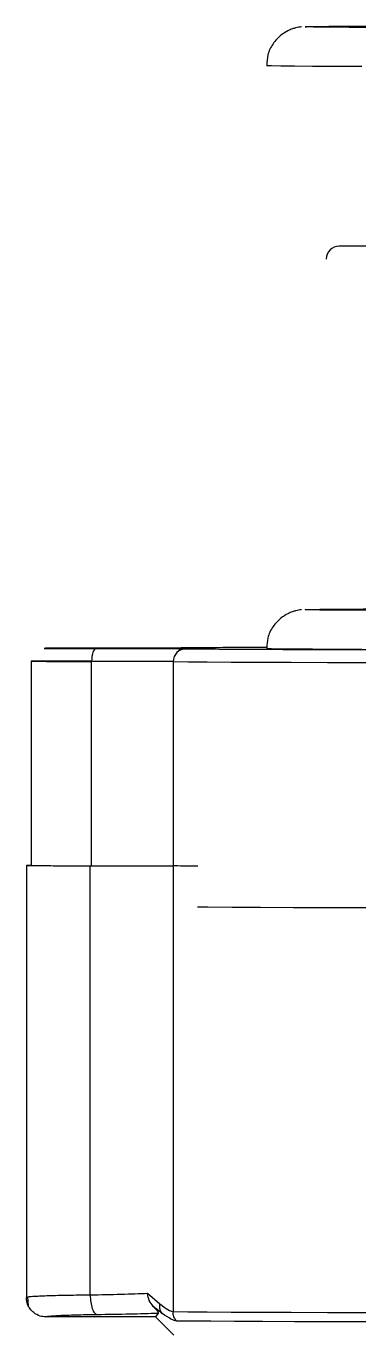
# Model space of a CAD drawing. Header units: millimetres. Extents: x 2063 to 4500, y 825 to 2548.
# Drawn here: x 3124.5 to 3150.2, y 1533.5 to 1634.5 of the extents above; entities that cross this region are included whole.
import ezdxf

# ---------------------------------------------------------------- set-up
doc = ezdxf.new("R2010")
doc.units = ezdxf.units.MM

msp = doc.modelspace()

# ---------------------------------------------------------------- linework, layer by layer
at = {"color": 7, "linetype": 'Continuous', "lineweight": 25}
for p, q in [((3146.126, 1634.475), (3146.073, 1634.477)), ((3155.708, 1617.46), (3148.708, 1617.46)), ((3146.126, 1589.272), (3146.073, 1589.274)), ((3124.873, 1585.274), (3124.873, 1569.432)), ((3129.541, 1569.417), (3129.541, 1585.26)), ((3135.864, 1585.244), (3135.864, 1569.401)), ((3124.496, 1569.432), (3124.496, 1535.929)), ((3129.431, 1536.115), (3129.431, 1569.417)), ((3135.843, 1569.401), (3135.843, 1534.815)), ((3124.611, 1535.959), (3124.496, 1535.933)), ((3124.575, 1535.981), (3124.639, 1535.291)), ((3134.828, 1535.407), (3133.878, 1536.237)), ((3135.01, 1534.701), (3134.307, 1535.246)), ((3134.82, 1535.348), (3134.828, 1535.407)), ((3134.496, 1534.432), (3125.996, 1534.432)), ((3134.495, 1534.433), (3135.91, 1533.018)), ((3134.683, 1534.725), (3134.496, 1534.432))]:
    msp.add_line(p, q, dxfattribs=at)
at = {"color": 7, "linetype": 'Continuous', "lineweight": 25, "flags": 128}
for points in [[(3143.073, 1631.477), (3143.118, 1631.472), (3143.474, 1631.461), (3144.184, 1631.451), (3145.245, 1631.44), (3146.651, 1631.43), (3148.396, 1631.42), (3150.47, 1631.41)], [(3126.873, 1586.274), (3127.05, 1586.277), (3127.57, 1586.28), (3128.396, 1586.282), (3129.473, 1586.284), (3130.727, 1586.285), (3132.073, 1586.285), (3133.419, 1586.285), (3134.673, 1586.284), (3135.75, 1586.282), (3136.577, 1586.28), (3137.096, 1586.277), (3137.273, 1586.274), (3137.096, 1586.271), (3136.577, 1586.269), (3135.75, 1586.266), (3134.673, 1586.265), (3133.419, 1586.264), (3132.073, 1586.263), (3130.727, 1586.264), (3129.473, 1586.265), (3128.396, 1586.266), (3127.57, 1586.269), (3127.05, 1586.271), (3126.873, 1586.274)], [(3129.818, 1586.264), (3129.825, 1586.268), (3129.893, 1586.287)], [(3136.848, 1586.304), (3136.656, 1586.285), (3136.587, 1586.269)], [(3129.893, 1586.262), (3129.825, 1586.242), (3129.759, 1586.185), (3129.698, 1586.092), (3129.644, 1585.968), (3129.601, 1585.816), (3129.568, 1585.643), (3129.548, 1585.455), (3129.541, 1585.26)], [(3143.073, 1586.274), (3143.118, 1586.269), (3143.474, 1586.258), (3144.184, 1586.247), (3145.245, 1586.237), (3146.651, 1586.227), (3148.396, 1586.216), (3150.47, 1586.207)], [(3135.864, 1585.244), (3137.004, 1585.232), (3138.496, 1585.221), (3140.331, 1585.211), (3142.503, 1585.2), (3145, 1585.19), (3147.813, 1585.18), (3150.927, 1585.171), (3154.33, 1585.162), (3158.005, 1585.153), (3161.936, 1585.145), (3166.105, 1585.138), (3170.494, 1585.132), (3175.082, 1585.126), (3179.848, 1585.12), (3184.772, 1585.116), (3189.831, 1585.112), (3195.001, 1585.108), (3200.261, 1585.106)], [(3137.746, 1566.227), (3138.538, 1566.221), (3140.408, 1566.21), (3142.622, 1566.2), (3145.17, 1566.189), (3148.04, 1566.179), (3151.218, 1566.17), (3154.691, 1566.161), (3158.442, 1566.152), (3162.453, 1566.145), (3166.706, 1566.137), (3171.181, 1566.131), (3175.858, 1566.125), (3180.714, 1566.119), (3185.727, 1566.115), (3190.874, 1566.111)], [(3199.878, 1534.678), (3194.656, 1534.681), (3189.524, 1534.684), (3184.503, 1534.688), (3179.615, 1534.692), (3174.884, 1534.698), (3170.33, 1534.704), (3165.972, 1534.71), (3161.832, 1534.718), (3157.927, 1534.725), (3154.275, 1534.734), (3150.891, 1534.743), (3147.792, 1534.752), (3144.991, 1534.762), (3142.5, 1534.772), (3140.331, 1534.782), (3138.493, 1534.793), (3136.995, 1534.804), (3135.843, 1534.815)], [(3199.931, 1533.972), (3194.729, 1533.974), (3189.615, 1533.977), (3184.612, 1533.981), (3179.743, 1533.986), (3175.029, 1533.991), (3170.491, 1533.997), (3166.15, 1534.004), (3162.025, 1534.011), (3158.134, 1534.019), (3154.495, 1534.027), (3151.124, 1534.036), (3148.036, 1534.045), (3145.245, 1534.055), (3142.764, 1534.065), (3140.602, 1534.075), (3138.771, 1534.086), (3137.278, 1534.097), (3136.131, 1534.108)]]:
    msp.add_lwpolyline(points, dxfattribs=at)
at = {"color": 7, "linetype": 'Continuous', "lineweight": 25}
for centre, radius, start, end in [((3148.708, 1616.46), 1, 90, 180), ((3128.536, 1154.86), 430.43, 89.86614, 90.48756), ((3128.759, 2088.004), 502.745, 269.55713, 270.08916), ((3136.856, 1585.252), 0.992, 90.49558, 180.45811), ((3130.034, 542.922), 1042.338, 89.679528, 90.027064)]:
    msp.add_arc(centre, radius, start, end, dxfattribs=at)
for points, knots in [([(3145.798, 1634.465), (3145.783, 1634.464), (3145.749, 1634.462), (3145.598, 1634.443), (3145.354, 1634.395), (3145.058, 1634.307), (3144.66, 1634.141), (3144.112, 1633.793), (3143.542, 1633.168), (3143.138, 1632.352), (3143.11, 1631.762), (3143.097, 1631.494)], [0, 0, 0, 0, 0.0696892, 0.1592022, 0.2285256, 0.2848526, 0.3609288, 0.4877022, 0.6602905, 0.8462571, 1, 1, 1, 1]), ([(3146.073, 1634.477), (3146.129, 1634.482), (3146.241, 1634.491), (3147.137, 1634.504), (3148.678, 1634.518), (3149.991, 1634.527), (3150.939, 1634.532), (3150.968, 1634.532)], [0, 0, 0, 0, 0.24078931, 0.48158881, 0.73683003, 0.99209141, 1, 1, 1, 1]), ([(3283.019, 1634.475), (3282.971, 1634.471), (3282.864, 1634.463), (3281.995, 1634.451), (3280.514, 1634.437), (3278.338, 1634.423), (3275.508, 1634.41), (3271.994, 1634.397), (3267.84, 1634.385), (3263.097, 1634.374), (3257.835, 1634.364), (3252.143, 1634.355), (3246.121, 1634.347), (3239.898, 1634.341), (3233.532, 1634.336), (3227.179, 1634.333), (3220.841, 1634.331), (3214.573, 1634.331), (3208.306, 1634.331), (3201.967, 1634.333), (3195.615, 1634.336), (3189.249, 1634.341), (3183.026, 1634.347), (3177.003, 1634.355), (3171.311, 1634.364), (3166.05, 1634.374), (3161.306, 1634.385), (3157.152, 1634.397), (3153.638, 1634.41), (3150.808, 1634.423), (3148.633, 1634.437), (3147.152, 1634.451), (3146.28, 1634.463), (3146.174, 1634.471), (3146.126, 1634.475)], [0, 0, 0, 0, 0.0238278, 0.0532733, 0.0844848, 0.1156987, 0.1479575, 0.1807255, 0.2138422, 0.247136, 0.2804297, 0.3135464, 0.3463145, 0.3785732, 0.4097847, 0.4409986, 0.4704422, 0.4998883, 0.529332, 0.5587781, 0.5899896, 0.6212035, 0.6534622, 0.6862303, 0.719347, 0.7526407, 0.7859345, 0.8190512, 0.8518192, 0.884078, 0.9152894, 0.9465034, 0.9759476, 1, 1, 1, 1]), ([(3146.073, 1589.274), (3146.129, 1589.279), (3146.241, 1589.288), (3147.137, 1589.301), (3148.678, 1589.315), (3149.991, 1589.324), (3150.939, 1589.328), (3150.968, 1589.329)], [0, 0, 0, 0, 0.24078931, 0.48158881, 0.73683003, 0.99209141, 1, 1, 1, 1]), ([(3145.798, 1589.262), (3145.783, 1589.261), (3145.749, 1589.259), (3145.598, 1589.24), (3145.354, 1589.191), (3145.058, 1589.104), (3144.66, 1588.938), (3144.112, 1588.59), (3143.542, 1587.965), (3143.138, 1587.149), (3143.11, 1586.558), (3143.097, 1586.291)], [0, 0, 0, 0, 0.0696892, 0.1592022, 0.2285256, 0.2848526, 0.3609288, 0.4877022, 0.6602905, 0.8462571, 1, 1, 1, 1]), ([(3283.019, 1589.272), (3282.971, 1589.268), (3282.864, 1589.26), (3281.995, 1589.247), (3280.514, 1589.234), (3278.338, 1589.22), (3275.508, 1589.207), (3271.994, 1589.194), (3267.84, 1589.182), (3263.096, 1589.171), (3257.835, 1589.16), (3252.143, 1589.152), (3246.121, 1589.144), (3239.897, 1589.138), (3233.532, 1589.133), (3227.179, 1589.13), (3220.841, 1589.128), (3214.573, 1589.128), (3208.306, 1589.128), (3201.967, 1589.13), (3195.615, 1589.133), (3189.249, 1589.138), (3183.026, 1589.144), (3177.003, 1589.152), (3171.311, 1589.16), (3166.05, 1589.171), (3161.306, 1589.182), (3157.152, 1589.194), (3153.638, 1589.207), (3150.808, 1589.22), (3148.633, 1589.234), (3147.152, 1589.247), (3146.28, 1589.26), (3146.174, 1589.268), (3146.126, 1589.272)], [0, 0, 0, 0, 0.0238278, 0.0532733, 0.0844848, 0.1156987, 0.1479575, 0.1807255, 0.2138422, 0.247136, 0.2804297, 0.3135464, 0.3463145, 0.3785732, 0.4097847, 0.4409986, 0.4704422, 0.4998883, 0.529332, 0.5587781, 0.5899896, 0.6212035, 0.6534622, 0.6862303, 0.719347, 0.7526407, 0.7859345, 0.8190512, 0.8518192, 0.884078, 0.9152894, 0.9465034, 0.9759476, 1, 1, 1, 1]), ([(3129.893, 1586.287), (3129.339, 1586.286), (3128.204, 1586.285), (3126.903, 1586.282), (3126.033, 1586.278), (3125.926, 1586.276), (3125.873, 1586.274)], [0, 0, 0, 0, 0.244178, 0.5, 0.755822, 1, 1, 1, 1]), ([(3136.848, 1586.304), (3136.614, 1586.303), (3136.139, 1586.299), (3134.555, 1586.293), (3132.463, 1586.289), (3130.74, 1586.288), (3129.893, 1586.287)], [0, 0, 0, 0, 0.24579633, 0.5, 0.75420367, 1, 1, 1, 1]), ([(3143.103, 1586.346), (3142.402, 1586.343), (3140.593, 1586.334), (3138.453, 1586.321), (3137.38, 1586.31), (3136.848, 1586.304)], [0, 0, 0, 0, 0.2417732, 0.6243024, 1, 1, 1, 1]), ([(3125.873, 1586.274), (3125.926, 1586.273), (3126.033, 1586.27), (3126.903, 1586.267), (3128.204, 1586.264), (3129.339, 1586.262), (3129.893, 1586.262)], [0, 0, 0, 0, 0.244178, 0.5, 0.755822, 1, 1, 1, 1]), ([(3129.893, 1586.262), (3130.74, 1586.261), (3132.463, 1586.259), (3134.555, 1586.255), (3136.139, 1586.25), (3136.614, 1586.246), (3136.848, 1586.244)], [0, 0, 0, 0, 0.2457963, 0.5, 0.7542037, 1, 1, 1, 1]), ([(3136.848, 1586.244), (3137.374, 1586.239), (3138.437, 1586.228), (3140.975, 1586.212), (3144.244, 1586.197), (3148.307, 1586.182), (3153.119, 1586.168), (3158.611, 1586.155), (3164.705, 1586.143), (3171.308, 1586.133), (3178.287, 1586.124), (3185.529, 1586.117), (3192.906, 1586.112), (3197.944, 1586.109), (3200.44, 1586.108)], [0, 0, 0, 0, 0.0799588, 0.1613715, 0.2441424, 0.3288926, 0.4142166, 0.5, 0.5857784, 0.6711024, 0.7558576, 0.8386237, 0.9200388, 1, 1, 1, 1]), ([(3124.873, 1569.437), (3124.863, 1569.437), (3124.514, 1569.436), (3124.425, 1569.432), (3124.718, 1569.427), (3125.762, 1569.423), (3127.347, 1569.419), (3128.736, 1569.418), (3129.431, 1569.417)], [0, 0, 0, 0, 0.0059408, 0.2047526, 0.4035645, 0.6023763, 0.8011882, 1, 1, 1, 1]), ([(3137.754, 1569.384), (3137.736, 1569.384), (3136.839, 1569.389), (3136.336, 1569.395), (3135.843, 1569.401)], [0, 0, 0, 0, 0.0197068, 1, 1, 1, 1]), ([(3125.996, 1534.432), (3125.848, 1534.445), (3125.513, 1534.474), (3125.112, 1534.694), (3124.821, 1534.981), (3124.639, 1535.265), (3124.519, 1535.589), (3124.503, 1535.819), (3124.496, 1535.933)], [0, 0, 0, 0, 0.18848, 0.4272136, 0.5636211, 0.7073559, 0.8543277, 1, 1, 1, 1]), ([(3129.431, 1536.115), (3128.843, 1536.108), (3127.648, 1536.094), (3126.145, 1536.059), (3125.177, 1536.017), (3124.686, 1535.982), (3124.628, 1535.965), (3124.611, 1535.959)], [0, 0, 0, 0, 0.2375429, 0.482876, 0.7456228, 0.9217382, 1, 1, 1, 1]), ([(3133.878, 1536.237), (3133.226, 1536.21), (3131.966, 1536.158), (3130.257, 1536.129), (3129.431, 1536.115)], [0, 0, 0, 0, 0.5167256, 1, 1, 1, 1]), ([(3129.431, 1536.115), (3129.44, 1535.93), (3129.458, 1535.546), (3129.578, 1535.048), (3129.749, 1534.698), (3129.88, 1534.645), (3129.944, 1534.619)], [0, 0, 0, 0, 0.2401532, 0.4994831, 0.7591014, 1, 1, 1, 1]), ([(3134.307, 1535.246), (3134.193, 1535.389), (3133.962, 1535.679), (3133.906, 1536.05), (3133.878, 1536.237)], [0, 0, 0, 0, 0.4948171, 1, 1, 1, 1]), ([(3134.307, 1535.246), (3134.347, 1535.205), (3134.425, 1535.124), (3134.521, 1535.016), (3134.595, 1534.927), (3134.665, 1534.831), (3134.704, 1534.752), (3134.69, 1534.735), (3134.683, 1534.725)], [0, 0, 0, 0, 0.1116726, 0.2224733, 0.3337517, 0.4562523, 0.7126739, 1, 1, 1, 1]), ([(3135.01, 1534.701), (3134.977, 1534.744), (3134.909, 1534.83), (3134.846, 1534.991), (3134.811, 1535.165), (3134.817, 1535.287), (3134.82, 1535.348)], [0, 0, 0, 0, 0.24739087, 0.49972223, 0.75219654, 1, 1, 1, 1]), ([(3135.843, 1534.815), (3135.728, 1534.843), (3135.493, 1534.899), (3135.053, 1535.235), (3134.828, 1535.407)], [0, 0, 0, 0, 0.4884898, 1, 1, 1, 1]), ([(3125.996, 1534.432), (3126.046, 1534.452), (3126.144, 1534.493), (3126.996, 1534.548), (3128.263, 1534.593), (3129.383, 1534.61), (3129.944, 1534.619)], [0, 0, 0, 0, 0.2499144, 0.4998312, 0.749722, 1, 1, 1, 1]), ([(3129.944, 1534.619), (3130.823, 1534.631), (3132.611, 1534.657), (3133.985, 1534.702), (3134.683, 1534.725)], [0, 0, 0, 0, 0.4921548, 1, 1, 1, 1]), ([(3136.131, 1534.108), (3136.001, 1534.136), (3135.742, 1534.193), (3135.255, 1534.531), (3135.01, 1534.701)], [0, 0, 0, 0, 0.499286, 1, 1, 1, 1])]:
    msp.add_open_spline(points, degree=3, knots=knots, dxfattribs=at)
for points in [[(3129.431, 1569.417), (3130.222, 1569.416), (3131.805, 1569.415), (3133.717, 1569.411), (3135.177, 1569.406), (3135.621, 1569.403), (3135.843, 1569.401)], [(3136.131, 1534.108), (3136.088, 1534.157), (3136.002, 1534.255), (3135.912, 1534.43), (3135.854, 1534.619), (3135.846, 1534.75), (3135.843, 1534.815)]]:
    msp.add_open_spline(points, degree=3, dxfattribs=at)

doc.saveas('drawing.dxf')
